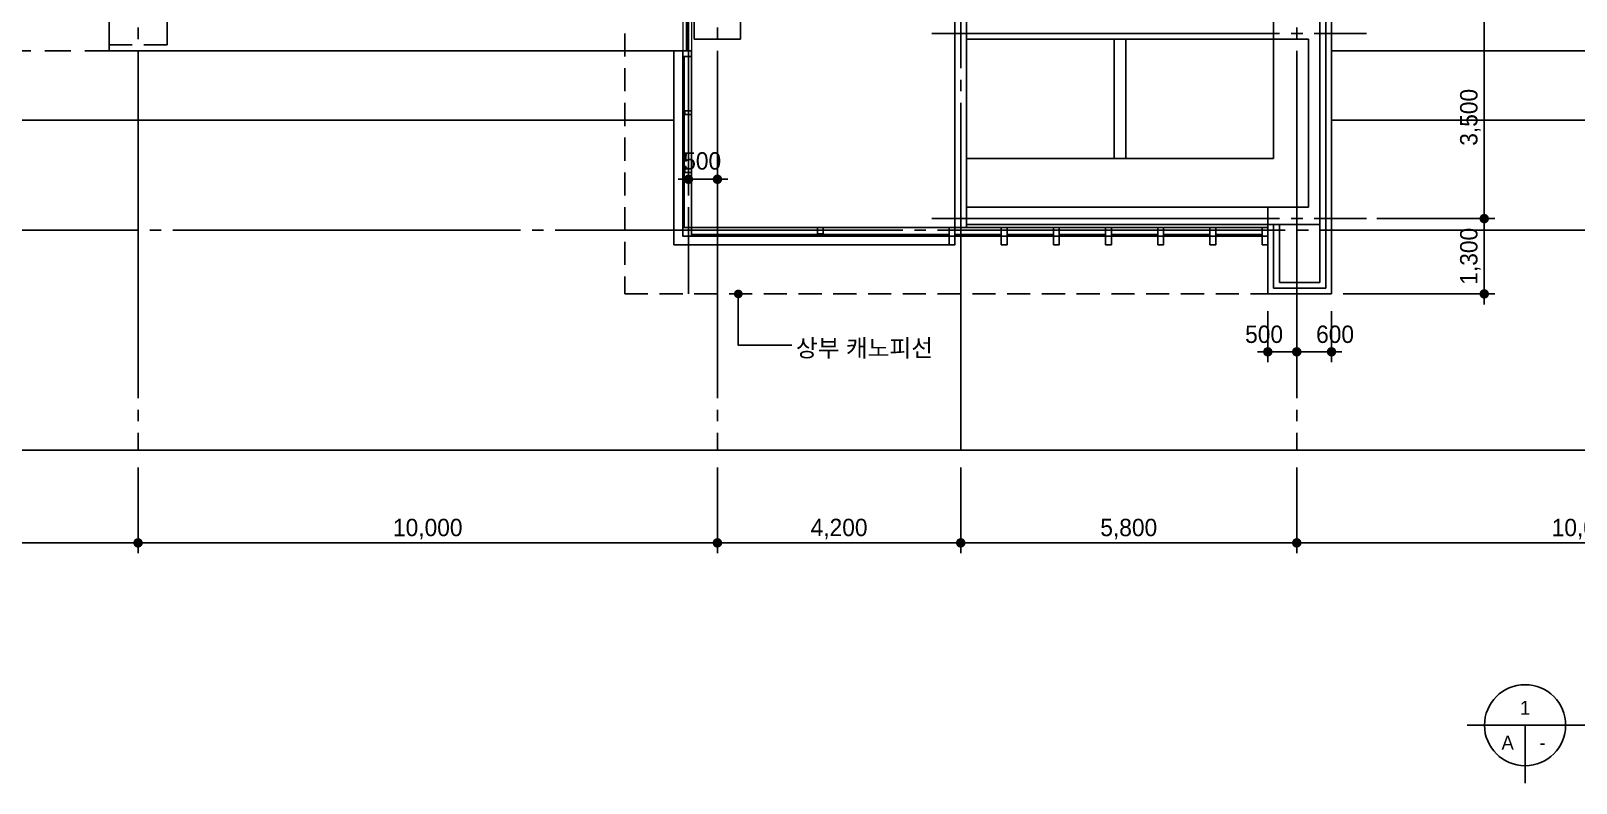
# Model space of a CAD drawing. Extents: x 14580073 to 14658235, y -1804798 to -1750552.
# Drawn here: x 14616223 to 14642894, y -1804798 to -1791806 of the extents above; entities that cross this region are included whole.
import ezdxf
from ezdxf.enums import TextEntityAlignment as Align

# ---------------------------------------------------------------- set-up
doc = ezdxf.new("R2010")
doc.units = 0
doc.header["$LTSCALE"] = 100
doc.header["$MEASUREMENT"] = 0
doc.header["$PDSIZE"] = -10
for name, pattern in [('CEN', [66, 60, -2, 2, -2]), ('HID', [2.3, 1.5, -0.8]), ('HIDD', [6, 4, -2])]:
    doc.linetypes.add(name, pattern=pattern)
doc.layers.get('0').update_dxf_attribs({"linetype": 'CONTINUOUS'})
doc.layers.get('Defpoints').update_dxf_attribs({"linetype": 'CONTINUOUS'})
for name, color, linetype in [('8', 8, 'CONTINUOUS'), ('CEN', 1, 'CEN'), ('COL', 2, 'CONTINUOUS'), ('DIM', 7, 'CONTINUOUS'), ('EL4', 6, 'CONTINUOUS'), ('ETC', 6, 'CONTINUOUS'), ('SYM', 7, 'CONTINUOUS'), ('TEXT1', 7, 'CONTINUOUS'), ('WALL', 2, 'CONTINUOUS'), ('WALL-1', 7, 'CONTINUOUS'), ('WID', 4, 'CONTINUOUS'), ('WINE', 8, 'CONTINUOUS')]:
    doc.layers.add(name, color=color, linetype=linetype)
doc.styles.add('HY울를도M', font='HYWULM.TTF')
doc.styles.add('굴림', font='H2HDRM.TTF')
doc.dimstyles.new('DIM50', dxfattribs={"dimscale": 50, "dimtxt": 3, "dimasz": 1.2, "dimexe": 1, "dimexo": 1, "dimgap": 0.6, "dimtad": 1, "dimdec": 4, "dimzin": 0, "dimdsep": 46, "dimlunit": 6, "dimtxsty": '굴림', "dimblk": 'DOTT', "dimcen": 0.09, "dimadec": 0, "dimazin": 0, "dimtfac": 1, "dimtdec": 4, "dimtofl": 0, "dimtmove": 2, "dimatfit": 2, "dimldrblk": 'DOTT', "dimfxl": 1, "dimtolj": 1, "dimtzin": 0, "dimarcsym": 0})

# ---------------------------------------------------------------- blocks, each defined once
blk = doc.blocks.new('DOTT')
for p, q in [((-1.5, 0), (1.5, 0)), ((0, 1.5), (0, -1.5))]:
    blk.add_line(p, q)
at = {"color": 6, "const_width": 0.68}
blk.add_lwpolyline([(-0.34, 0, 1), (0.34, 0, 1)], format="xyb", close=True, dxfattribs=at)
blk = doc.blocks.new('*D16')
at = {"layer": 'Defpoints', "color": 0, "lineweight": -3}
for p in [(14628073, -1799049), (14632273, -1799049), (14632273, -1800649)]:
    blk.add_point(p, dxfattribs=at)
at = {"layer": 'DIM', "color": 7, "lineweight": -2}
for p, q in [((14628073, -1799349), (14628073, -1800749)), ((14632273, -1799349), (14632273, -1800749)), ((14628193, -1800649), (14632153, -1800649))]:
    blk.add_line(p, q, dxfattribs=at)
at = {"layer": 'DIM', "color": 7, "lineweight": -2, "xscale": 120, "yscale": 120, "zscale": 120, "rotation": 180}
blk.add_blockref('DOTT', (14628073, -1800649), dxfattribs=at)
at = {"layer": 'DIM', "color": 7, "lineweight": -2, "xscale": 120, "yscale": 120, "zscale": 120}
blk.add_blockref('DOTT', (14632273, -1800649), dxfattribs=at)
at = {"layer": 'DIM', "color": 3, "insert": (14630173, -1800410), "char_height": 300, "attachment_point": 5, "style": '굴림'}
blk.add_mtext('\\A1;4,200', dxfattribs=at)
blk = doc.blocks.new('*D17')
at = {"layer": 'Defpoints', "color": 0, "lineweight": -3}
for p in [(14632273, -1799049), (14638073, -1799049), (14638073, -1800649)]:
    blk.add_point(p, dxfattribs=at)
at = {"layer": 'DIM', "color": 7, "lineweight": -2}
for p, q in [((14632273, -1799349), (14632273, -1800749)), ((14638073, -1799349), (14638073, -1800749)), ((14632393, -1800649), (14637953, -1800649))]:
    blk.add_line(p, q, dxfattribs=at)
at = {"layer": 'DIM', "color": 7, "lineweight": -2, "xscale": 120, "yscale": 120, "zscale": 120, "rotation": 180}
blk.add_blockref('DOTT', (14632273, -1800649), dxfattribs=at)
at = {"layer": 'DIM', "color": 7, "lineweight": -2, "xscale": 120, "yscale": 120, "zscale": 120}
blk.add_blockref('DOTT', (14638073, -1800649), dxfattribs=at)
at = {"layer": 'DIM', "color": 3, "insert": (14635173, -1800411), "char_height": 300, "attachment_point": 5, "style": '굴림'}
blk.add_mtext('\\A1;5,800', dxfattribs=at)
blk = doc.blocks.new('*D21')
at = {"layer": 'Defpoints', "color": 0, "lineweight": -3}
for p in [(14639155, -1791549), (14639155, -1795049), (14641309, -1795049)]:
    blk.add_point(p, dxfattribs=at)
at = {"layer": 'DIM', "color": 7, "lineweight": -2}
for p, q in [((14639455, -1791549), (14641409, -1791549)), ((14641309, -1791669), (14641309, -1794929)), ((14639455, -1795049), (14641409, -1795049))]:
    blk.add_line(p, q, dxfattribs=at)
at = {"layer": 'DIM', "color": 7, "lineweight": -2, "xscale": 120, "yscale": 120, "zscale": 120}
for p, rotation in [((14641309, -1791549), 90), ((14641309, -1795049), 270)]:
    blk.add_blockref('DOTT', p, dxfattribs=dict(at, rotation=rotation))
at = {"layer": 'DIM', "color": 3, "insert": (14641070, -1793299), "char_height": 300, "attachment_point": 5, "rotation": 90, "style": '굴림'}
blk.add_mtext('\\A1;3,500', dxfattribs=at)
blk = doc.blocks.new('*D22')
at = {"layer": 'Defpoints', "color": 0, "lineweight": -3}
for p in [(14639155, -1795049), (14641309, -1795049), (14638573, -1796349)]:
    blk.add_point(p, dxfattribs=at)
at = {"layer": 'DIM', "color": 7, "lineweight": -2}
for p, q in [((14639455, -1795049), (14641409, -1795049)), ((14641309, -1796229), (14641309, -1795169)), ((14638873, -1796349), (14641409, -1796349))]:
    blk.add_line(p, q, dxfattribs=at)
at = {"layer": 'DIM', "color": 7, "lineweight": -2, "xscale": 120, "yscale": 120, "zscale": 120}
for p, rotation in [((14641309, -1795049), 90), ((14641309, -1796349), 270)]:
    blk.add_blockref('DOTT', p, dxfattribs=dict(at, rotation=rotation))
at = {"layer": 'DIM', "color": 3, "insert": (14641070, -1795699), "char_height": 300, "attachment_point": 5, "rotation": 90, "style": '굴림'}
blk.add_mtext('\\A1;1,300', dxfattribs=at)
blk = doc.blocks.new('*D42')
at = {"layer": 'Defpoints', "color": 0, "lineweight": -3}
for p in [(14618073, -1799049), (14628073, -1799049), (14628073, -1800649)]:
    blk.add_point(p, dxfattribs=at)
at = {"layer": 'DIM', "color": 7, "lineweight": -2}
for p, q in [((14618073, -1799349), (14618073, -1800749)), ((14628073, -1799349), (14628073, -1800749)), ((14618193, -1800649), (14627953, -1800649))]:
    blk.add_line(p, q, dxfattribs=at)
at = {"layer": 'DIM', "color": 7, "lineweight": -2, "xscale": 120, "yscale": 120, "zscale": 120, "rotation": 180}
blk.add_blockref('DOTT', (14618073, -1800649), dxfattribs=at)
at = {"layer": 'DIM', "color": 7, "lineweight": -2, "xscale": 120, "yscale": 120, "zscale": 120}
blk.add_blockref('DOTT', (14628073, -1800649), dxfattribs=at)
at = {"layer": 'DIM', "color": 3, "insert": (14623073, -1800411), "char_height": 300, "attachment_point": 5, "style": '굴림'}
blk.add_mtext('\\A1;10,000', dxfattribs=at)
blk = doc.blocks.new('*D43')
at = {"layer": 'Defpoints', "color": 0, "lineweight": -3}
for p in [(14608073, -1799049), (14618073, -1799049), (14618073, -1800649)]:
    blk.add_point(p, dxfattribs=at)
at = {"layer": 'DIM', "color": 7, "lineweight": -2}
for p, q in [((14608073, -1799349), (14608073, -1800749)), ((14618073, -1799349), (14618073, -1800749)), ((14608193, -1800649), (14617953, -1800649))]:
    blk.add_line(p, q, dxfattribs=at)
at = {"layer": 'DIM', "color": 7, "lineweight": -2, "xscale": 120, "yscale": 120, "zscale": 120, "rotation": 180}
blk.add_blockref('DOTT', (14608073, -1800649), dxfattribs=at)
at = {"layer": 'DIM', "color": 7, "lineweight": -2, "xscale": 120, "yscale": 120, "zscale": 120}
blk.add_blockref('DOTT', (14618073, -1800649), dxfattribs=at)
at = {"layer": 'DIM', "color": 3, "insert": (14613073, -1800411), "char_height": 300, "attachment_point": 5, "style": '굴림'}
blk.add_mtext('\\A1;10,000', dxfattribs=at)
blk = doc.blocks.new('*D45')
at = {"layer": 'Defpoints', "color": 0, "lineweight": -3}
for p in [(14638073, -1799049), (14648073, -1799049), (14648073, -1800649)]:
    blk.add_point(p, dxfattribs=at)
at = {"layer": 'DIM', "color": 7, "lineweight": -2}
for p, q in [((14638073, -1799349), (14638073, -1800749)), ((14648073, -1799349), (14648073, -1800749)), ((14638193, -1800649), (14647953, -1800649))]:
    blk.add_line(p, q, dxfattribs=at)
at = {"layer": 'DIM', "color": 7, "lineweight": -2, "xscale": 120, "yscale": 120, "zscale": 120, "rotation": 180}
blk.add_blockref('DOTT', (14638073, -1800649), dxfattribs=at)
at = {"layer": 'DIM', "color": 7, "lineweight": -2, "xscale": 120, "yscale": 120, "zscale": 120}
blk.add_blockref('DOTT', (14648073, -1800649), dxfattribs=at)
at = {"layer": 'DIM', "color": 3, "insert": (14643073, -1800411), "char_height": 300, "attachment_point": 5, "style": '굴림'}
blk.add_mtext('\\A1;10,000', dxfattribs=at)
blk = doc.blocks.new('*D49')
at = {"layer": 'Defpoints', "color": 0, "lineweight": -3}
for p in [(14638073, -1796349), (14638673, -1796349), (14638073, -1797349)]:
    blk.add_point(p, dxfattribs=at)
at = {"layer": 'DIM', "color": 7, "lineweight": -2}
for p, q in [((14638073, -1796649), (14638073, -1797449)), ((14638673, -1796649), (14638673, -1797449)), ((14638553, -1797349), (14638193, -1797349))]:
    blk.add_line(p, q, dxfattribs=at)
at = {"layer": 'DIM', "color": 7, "lineweight": -2, "xscale": 120, "yscale": 120, "zscale": 120, "rotation": 180}
blk.add_blockref('DOTT', (14638073, -1797349), dxfattribs=at)
at = {"layer": 'DIM', "color": 7, "lineweight": -2, "xscale": 120, "yscale": 120, "zscale": 120}
blk.add_blockref('DOTT', (14638673, -1797349), dxfattribs=at)
at = {"layer": 'DIM', "color": 3, "insert": (14638734, -1797048), "char_height": 300, "attachment_point": 5, "style": '굴림'}
blk.add_mtext('\\A1;600', dxfattribs=at)
blk = doc.blocks.new('*D50')
at = {"layer": 'Defpoints', "color": 0, "lineweight": -3}
for p in [(14637573, -1796349), (14638073, -1796349), (14637573, -1797349)]:
    blk.add_point(p, dxfattribs=at)
at = {"layer": 'DIM', "color": 7, "lineweight": -2}
for p, q in [((14637573, -1796649), (14637573, -1797449)), ((14638073, -1796649), (14638073, -1797449)), ((14637953, -1797349), (14637693, -1797349))]:
    blk.add_line(p, q, dxfattribs=at)
at = {"layer": 'DIM', "color": 7, "lineweight": -2, "xscale": 120, "yscale": 120, "zscale": 120, "rotation": 180}
blk.add_blockref('DOTT', (14637573, -1797349), dxfattribs=at)
at = {"layer": 'DIM', "color": 7, "lineweight": -2, "xscale": 120, "yscale": 120, "zscale": 120}
blk.add_blockref('DOTT', (14638073, -1797349), dxfattribs=at)
at = {"layer": 'DIM', "color": 3, "insert": (14637509, -1797048), "char_height": 300, "attachment_point": 5, "style": '굴림'}
blk.add_mtext('\\A1;500', dxfattribs=at)
blk = doc.blocks.new('*D56')
at = {"layer": 'Defpoints', "color": 0, "lineweight": -3}
for p in [(14627573, -1793349), (14628073, -1793349), (14628073, -1794369)]:
    blk.add_point(p, dxfattribs=at)
at = {"layer": 'DIM', "color": 7, "lineweight": -2}
for p, q in [((14627573, -1793649), (14627573, -1794469)), ((14628073, -1793649), (14628073, -1794469)), ((14627693, -1794369), (14627953, -1794369))]:
    blk.add_line(p, q, dxfattribs=at)
at = {"layer": 'DIM', "color": 7, "lineweight": -2, "xscale": 120, "yscale": 120, "zscale": 120, "rotation": 180}
blk.add_blockref('DOTT', (14627573, -1794369), dxfattribs=at)
at = {"layer": 'DIM', "color": 7, "lineweight": -2, "xscale": 120, "yscale": 120, "zscale": 120}
blk.add_blockref('DOTT', (14628073, -1794369), dxfattribs=at)
at = {"layer": 'DIM', "color": 3, "insert": (14627810, -1794054), "char_height": 300, "attachment_point": 5, "style": '굴림'}
blk.add_mtext('\\A1;500', dxfattribs=at)

msp = doc.modelspace()

# ---------------------------------------------------------------- linework, layer by layer
at = {"layer": '8'}
for p, q in [((14632373.21297, -1794849.19177), (14637573.21252, -1794849.19177)), ((14632373.21297, -1795149.19177), (14637573.21252, -1795149.19177))]:
    msp.add_line(p, q, dxfattribs=at)
at = {"layer": 'CEN', "linetype": 'CEN'}
for p, q in [((14618073.21252, -1759149.19177), (14618073.21252, -1799049.19177)), ((14628073.21252, -1759149.19177), (14628073.21252, -1799049.19177)), ((14638073.21252, -1759149.19177), (14638073.21252, -1799049.19177)), ((14627573.21252, -1775049.19177), (14627573.21252, -1796349.19177)), ((14632273.21258, -1799049.19178), (14632273.21252, -1788449.19178)), ((14631775.63475, -1791849.19177), (14639275.63475, -1791849.19177)), ((14637673.21252, -1791949.19177), (14632373.21252, -1791949.19177)), ((14634923.21252, -1791949.19177), (14634923.21252, -1794009.19177)), ((14634923.21252, -1791949.19177), (14634923.21252, -1794009.19177)), ((14635123.21252, -1791949.19177), (14635123.21252, -1794009.19177)), ((14637673.21252, -1794009.19177), (14637673.21252, -1791949.19177)), ((14637673.21252, -1794009.19177), (14632373.21252, -1794009.19177)), ((14631775.63475, -1795049.19177), (14639275.63475, -1795049.19177)), ((14585673.21252, -1795249.19177), (14649673.21252, -1795249.19177))]:
    msp.add_line(p, q, dxfattribs=at)
at = {"layer": 'COL'}
for p, q in [((14638273.21252, -1791949.19177), (14638273.21252, -1794849.19177)), ((14638473.21252, -1795149.19177), (14638473.21252, -1791949.19177)), ((14638273.21252, -1794849.19177), (14637573.21252, -1794849.19177)), ((14637573.21252, -1795149.19177), (14637573.21252, -1794849.19177)), ((14637573.21252, -1795149.19177), (14638473.21252, -1795149.19177))]:
    msp.add_line(p, q, dxfattribs=at)
msp.add_lwpolyline([(14628473.21252, -1791949.19177), (14628473.21252, -1791149.19177), (14627673.21252, -1791149.19177), (14627673.21252, -1791949.19177)], close=True, dxfattribs=at)
for points in [[(14638473.21252, -1791949.19177), (14638473.21252, -1791149.19177), (14637673.21252, -1791149.19177), (14637673.21252, -1791949.19177)], [(14637673.21252, -1791949.19177), (14638273.21252, -1791949.19177)]]:
    msp.add_lwpolyline(points, dxfattribs=at)
at = {"layer": 'Defpoints', "color": 76}
msp.add_lwpolyline([(14585673.21252, -1799049.19177), (14649673.21252, -1799049.19177), (14649673.21252, -1759149.19177), (14585673.21252, -1759149.19177)], close=True, dxfattribs=at)
at = {"layer": 'Defpoints', "linetype": 'HIDD'}
msp.add_lwpolyline([(14618573.21252, -1792049.19177), (14618573.21252, -1791049.19177), (14617573.21252, -1791049.19177), (14617573.21252, -1792049.19177)], close=True, dxfattribs=at)
at = {"layer": 'EL4'}
for points in [[(14638673.21252, -1793349.19177), (14649873.21252, -1793349.19177), (14649873.21252, -1759749.19177), (14616073.21252, -1759749.19177), (14616073.21252, -1763349.19177), (14618073.21252, -1763349.19177)], [(14627323.21252, -1793349.19177), (14591073.21252, -1793349.19177), (14591073.21252, -1792149.19177)]]:
    msp.add_lwpolyline(points, dxfattribs=at)
at = {"layer": 'EL4', "color": 4}
for points in [[(14627473.21252, -1792149.19177), (14617573.21252, -1792149.19177), (14617573.21252, -1776049.19177), (14627473.21252, -1776049.19177)], [(14638673.21252, -1776049.19177), (14648673.21252, -1776049.19177), (14648673.21252, -1792149.19177), (14638673.21252, -1792149.19177)]]:
    msp.add_lwpolyline(points, dxfattribs=at)
at = {"layer": 'ETC', "lineweight": 0}
for p, q in [((14627473.21252, -1790999.2071), (14627473.21252, -1792149.17645)), ((14627623.21252, -1790999.2071), (14627623.21252, -1792149.17645))]:
    msp.add_line(p, q, dxfattribs=at)
at = {"layer": 'SYM'}
for p, q in [((14641013.61479, -1803798.15773), (14649013.61479, -1803798.15773)), ((14642013.61479, -1804798.15773), (14642013.61479, -1803798.15773))]:
    msp.add_line(p, q, dxfattribs=at)
msp.add_circle((14642013.61479, -1803798.15773), 700, dxfattribs=at)
at = {"layer": 'TEXT1', "const_width": 75}
msp.add_lwpolyline([(14628433.55434, -1796386.69177, 1), (14628433.55434, -1796311.69177, 1)], format="xyb", close=True, dxfattribs=at)
at = {"layer": 'TEXT1'}
msp.add_lwpolyline([(14628433.55434, -1796349.19177), (14628433.55434, -1797235.88432), (14629355.87648, -1797235.88432)], dxfattribs=at)
at = {"layer": 'WALL'}
for p, q in [((14632173.21252, -1791549.19177), (14632173.21252, -1795199.19177)), ((14632373.21252, -1791549.19177), (14632373.21252, -1795199.19177)), ((14632173.21252, -1795199.19177), (14632373.21252, -1795199.19177))]:
    msp.add_line(p, q, dxfattribs=at)
at = {"layer": 'WALL-1', "color": 4}
for p, q in [((14638473.21286, -1791149.19177), (14638473.21354, -1796149.19197)), ((14638573.21286, -1791149.19177), (14638573.21356, -1796249.19177)), ((14638673.21252, -1791049.19177), (14638673.21252, -1796349.19177)), ((14637573.21252, -1795149.19177), (14637573.21252, -1796349.19177)), ((14637673.21252, -1795149.19177), (14637673.21252, -1796249.19177)), ((14637773.21252, -1795149.19177), (14637773.21252, -1796149.19177)), ((14637673.21252, -1796249.19177), (14638573.21356, -1796249.19177)), ((14638473.21354, -1796149.19197), (14637773.21252, -1796149.19177)), ((14638673.21252, -1796349.19177), (14637573.21252, -1796349.19177))]:
    msp.add_line(p, q, dxfattribs=at)
at = {"layer": 'WALL-1', "color": 4, "linetype": 'HID', "ltscale": 3}
msp.add_line((14595073.21252, -1792149.19177), (14617573.21252, -1792149.19177), dxfattribs=at)
at = {"layer": 'WALL-1', "color": 6, "linetype": 'HIDD'}
msp.add_lwpolyline([(14637573.21407, -1775049.19177), (14626473.21252, -1775049.19177), (14626473.21252, -1796349.19177), (14637573.21252, -1796349.19177)], dxfattribs=at)
at = {"layer": 'WID'}
for p, q in [((14627477.21252, -1792249.19177), (14627477.21252, -1795199.19177)), ((14627501.21252, -1792249.19177), (14627501.21252, -1795199.19177)), ((14627623.21252, -1795321.19177), (14632073.21252, -1795321.19177)), ((14627623.21252, -1795345.19177), (14632073.21252, -1795345.19177)), ((14632973.21252, -1795321.19177), (14632173.21252, -1795321.19177)), ((14632973.21252, -1795345.19177), (14632173.21252, -1795345.19177)), ((14633873.21252, -1795321.19177), (14633073.21252, -1795321.19177)), ((14633873.21252, -1795345.19177), (14633073.21252, -1795345.19177)), ((14634773.21252, -1795321.19177), (14633973.21252, -1795321.19177)), ((14634773.21252, -1795345.19177), (14633973.21252, -1795345.19177)), ((14635673.21252, -1795321.19177), (14634873.21252, -1795321.19177)), ((14635673.21252, -1795345.19177), (14634873.21252, -1795345.19177)), ((14636573.21252, -1795321.19177), (14635773.21252, -1795321.19177)), ((14636573.21252, -1795345.19177), (14635773.21252, -1795345.19177)), ((14636673.21252, -1795321.19177), (14637473.21252, -1795321.19177)), ((14636673.21252, -1795345.19177), (14637473.21252, -1795345.19177))]:
    msp.add_line(p, q, dxfattribs=at)
for points in [[(14627554.2098, -1791099.19177), (14627542.2098, -1791099.19177), (14627542.21275, -1792149.19177), (14627554.21275, -1792149.19177)], [(14627623.21252, -1792149.19177), (14627623.21252, -1792249.19177), (14627473.21252, -1792249.19177), (14627473.21252, -1792149.19177)], [(14627509.21252, -1793189.19177), (14627623.21252, -1793189.19177), (14627623.21252, -1793249.19177), (14627509.21252, -1793249.19177)], [(14627623.21252, -1795199.19177), (14627623.21252, -1795349.19177), (14627473.21252, -1795349.19177), (14627473.21252, -1795199.19177)], [(14629898.21252, -1795199.19177), (14629898.21252, -1795313.19177), (14629798.21252, -1795313.19177), (14629798.21252, -1795199.19177)], [(14632173.21252, -1795199.19177), (14632173.21252, -1795349.19177), (14632073.21252, -1795349.19177), (14632073.21252, -1795199.19177)], [(14633073.21252, -1795199.19177), (14633073.21252, -1795349.19177), (14632973.21252, -1795349.19177), (14632973.21252, -1795199.19177)], [(14633973.21252, -1795199.19177), (14633973.21252, -1795349.19177), (14633873.21252, -1795349.19177), (14633873.21252, -1795199.19177)], [(14634873.21252, -1795199.19177), (14634873.21252, -1795349.19177), (14634773.21252, -1795349.19177), (14634773.21252, -1795199.19177)], [(14635773.21252, -1795199.19177), (14635773.21252, -1795349.19177), (14635673.21252, -1795349.19177), (14635673.21252, -1795199.19177)], [(14636673.21252, -1795199.19177), (14636673.21252, -1795349.19177), (14636573.21252, -1795349.19177), (14636573.21252, -1795199.19177)], [(14637573.21252, -1795199.19177), (14637573.21252, -1795349.19177), (14637473.21252, -1795349.19177), (14637473.21252, -1795199.19177)], [(14632073.21252, -1795499.19177), (14632173.21252, -1795499.19177), (14632173.21252, -1795349.19177), (14632073.21252, -1795349.19177)], [(14632973.21252, -1795499.19177), (14633073.21252, -1795499.19177), (14633073.21252, -1795349.19177), (14632973.21252, -1795349.19177)], [(14633873.21252, -1795499.19177), (14633973.21252, -1795499.19177), (14633973.21252, -1795349.19177), (14633873.21252, -1795349.19177)], [(14634773.21252, -1795499.19177), (14634873.21252, -1795499.19177), (14634873.21252, -1795349.19177), (14634773.21252, -1795349.19177)], [(14635673.21252, -1795499.19177), (14635773.21252, -1795499.19177), (14635773.21252, -1795349.19177), (14635673.21252, -1795349.19177)], [(14636573.21252, -1795499.19177), (14636673.21252, -1795499.19177), (14636673.21252, -1795349.19177), (14636573.21252, -1795349.19177)], [(14637473.21252, -1795499.19177), (14637573.21252, -1795499.19177), (14637573.21252, -1795349.19177), (14637473.21252, -1795349.19177)]]:
    msp.add_lwpolyline(points, close=True, dxfattribs=at)
for points in [[(14627477.21252, -1793219.19177), (14627509.21252, -1793219.19177), (14627509.21252, -1793249.19177), (14627623.21252, -1793249.19177), (14627623.21252, -1793189.19177), (14627509.21252, -1793189.19177), (14627509.21252, -1793219.19177)], [(14627477.21252, -1794219.19177), (14627509.21252, -1794219.19177), (14627509.21252, -1794249.19177), (14627623.21252, -1794249.19177), (14627623.21252, -1794189.19177), (14627509.21252, -1794189.19177), (14627509.21252, -1794219.19177)]]:
    msp.add_lwpolyline(points, dxfattribs=at)
at = {"layer": 'WINE'}
for p, q in [((14627323.21252, -1792149.19177), (14627323.21252, -1795499.19177)), ((14627473.21252, -1792149.19177), (14627473.21252, -1795349.19177)), ((14627623.21252, -1792249.19177), (14627623.21252, -1795199.19177)), ((14632073.21252, -1795199.19177), (14627623.21252, -1795199.19177)), ((14632173.21252, -1795199.19177), (14637473.21252, -1795199.19177)), ((14632073.21252, -1795499.19177), (14627323.21252, -1795499.19177)), ((14632073.21252, -1795349.19177), (14627623.21252, -1795349.19177)), ((14632173.21252, -1795349.19177), (14637473.21252, -1795349.19177))]:
    msp.add_line(p, q, dxfattribs=at)

# ---------------------------------------------------------------- texts
at = {"layer": 'SYM', "style": 'HY울를도M'}
for s, p in [('1', (14642013.61479, -1803498.15773)), ('A', (14641713.61479, -1804098.15773)), ('-', (14642313.61479, -1804098.15773))]:
    msp.add_text(s, height=240, dxfattribs=at).set_placement(p, align=Align.MIDDLE_CENTER)
at = {"layer": 'TEXT1', "style": 'HY울를도M'}
msp.add_text('상부 캐노피선', height=300, dxfattribs=at).set_placement((14629427.43506, -1797433.86941))

# ---------------------------------------------------------------- dimensions: what is measured, and where the dimension line sits
at = {"layer": 'DIM'}
for p1, picture, middle in [((14639155.49679, -1791549.19177), '*D21', (14641070.1813, -1793299.19177)), ((14638573.21407, -1796349.19177), '*D22', (14641070.1813, -1795699.19177))]:
    dim = msp.add_linear_dim(base=(14641309.21953, -1795049.19177), p1=p1, p2=(14639155.49679, -1795049.19177), angle=90, dimstyle='DIM50', override={"dimscale": 100, "dimexo": 3}, dxfattribs=at)
    dim.commit()
    dim.dimension.update_dxf_attribs({"geometry": picture, "text_midpoint": middle})
dim = msp.add_linear_dim(base=(14628073.21252, -1794368.91452), p1=(14627573.21252, -1793349.19177), p2=(14628073.21252, -1793349.19177), angle=180, dimstyle='DIM50', override={"dimscale": 100, "dimexo": 3}, dxfattribs=at)
dim.commit()
dim.dimension.update_dxf_attribs({"geometry": '*D56', "text_midpoint": (14627810.02394, -1794053.95868), "dimtype": 128})
for base, p1, p2, picture, middle in [((14637573.20848, -1797349.19177), (14638073.20848, -1796349.1935), (14637573.20848, -1796349.194), '*D50', (14637508.66765, -1797048.31525)), ((14638073.20848, -1797349.19177), (14638673.20848, -1796349.19289), (14638073.20848, -1796349.194), '*D49', (14638734.37076, -1797048.31525))]:
    dim = msp.add_linear_dim(base=base, p1=p1, p2=p2, dimstyle='DIM50', override={"dimscale": 100, "dimexo": 3}, dxfattribs=at)
    dim.commit()
    dim.dimension.update_dxf_attribs({"geometry": picture, "text_midpoint": middle, "dimtype": 128})
for base, p1, p2, picture, middle in [((14618073.2125201095, -1800649.19177466), (14608073.2125701699, -1799049.19177466), (14618073.2125201095, -1799049.1911115521), '*D43', (14613073.2125451397, -1800410.523463933)), ((14628073.2125201095, -1800649.19177466), (14618073.2125701699, -1799049.19177466), (14628073.2125201095, -1799049.1911115521), '*D42', (14623073.2125451397, -1800410.523463933)), ((14632273.21259, -1800649.19177), (14628073.21257, -1799049.19177), (14632273.21259, -1799049.19186), '*D16', (14630173.21258, -1800410.15355)), ((14638073.21257, -1800649.19177), (14632273.21258, -1799049.19177), (14638073.21257, -1799049.19111), '*D17', (14635173.21257, -1800410.52346)), ((14648073.2125201095, -1800649.19177466), (14638073.2125701699, -1799049.19177466), (14648073.2125201095, -1799049.1911115521), '*D45', (14643073.2125451397, -1800410.523463933))]:
    dim = msp.add_linear_dim(base=base, p1=p1, p2=p2, dimstyle='DIM50', override={"dimscale": 100, "dimexo": 3}, dxfattribs=at)
    dim.commit()
    dim.dimension.update_dxf_attribs({"geometry": picture, "text_midpoint": middle})

doc.saveas('drawing.dxf')
